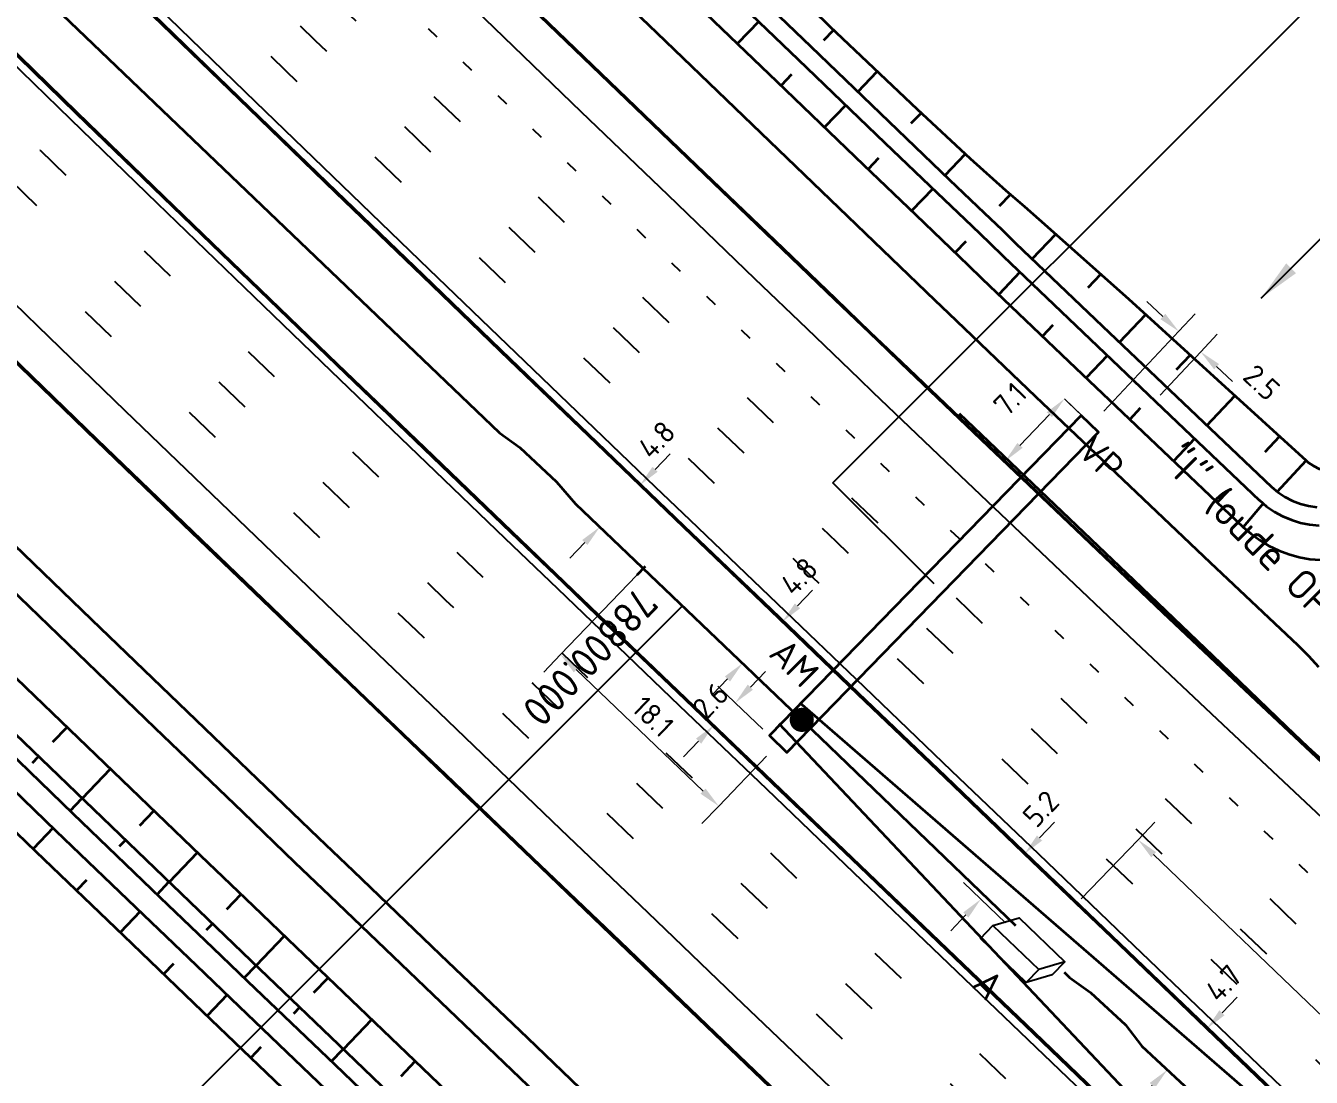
# Model space of a CAD drawing. Header units: metres. Extents: x 134219 to 139178, y 438661 to 444352.
# Drawn here: x 137960.7 to 138067.3, y 439705.6 to 439792.8 of the extents above; entities that cross this region are included whole.
import ezdxf
from ezdxf.enums import TextEntityAlignment as Align

# ---------------------------------------------------------------- set-up
doc = ezdxf.new("R2010")
doc.units = ezdxf.units.M
doc.linetypes.add('13strp', pattern=[4, 1, -3])
doc.linetypes.add('39strp', pattern=[12, 3, -9])
doc.layers.get('DEFPOINTS').update_dxf_attribs({"color": 193})
for name, color, linetype, lineweight in [('N-WE-AM-KILOMETRERING-S', 7, 'Continuous', 25), ('N-WE-KL-DATA-T18', 1, 'Continuous', 18), ('N-WE-KL-DATA-T25', 7, 'Continuous', 25), ('N-WE-KL-DATA_GLASVEZEL_HULPSTUK-S', 90, 'Continuous', 25), ('N-WE-KL-ET-T18', 1, 'Continuous', 18), ('N-WE-KL-ET-T25', 7, 'Continuous', 25), ('N-WE-KL-ET_HULPSTUK_MOF-S', 10, 'Continuous', 25), ('N-WE-KL-ET_LS_OV_KABEL-G', 10, 'KL-LS-OV-N', 35), ('N-WE-KL-ET_LS_OV_KABEL-M', 7, 'Continuous', 18), ('N-WE-KL-ET_LS_OV_KAST-G', 10, 'Continuous', 35), ('N-WE-KL-ET_MANTELBUIS-G', 10, 'Continuous', 35), ('Utd-geleiderail-nw', 8, 'glm a2ee v014$0$f2m40080', 35), ('Utd-ondergr-nw', 8, '13strp', 35), ('X-XX-AL-AANPIJLING-G', 7, 'Continuous', 18), ('X-XX-AL-AANPIJLING-S', 7, 'Continuous', 25)]:
    doc.layers.add(name, color=color, linetype=linetype, lineweight=lineweight)
doc.layers.add('N-WE-KL-MONITORING-T25', color=2, linetype='Continuous')
doc.layers.add('Utd-weg-nw', color=8, linetype='Continuous')
doc.styles.add('alm a2ee v011$0$rtw_iso', font='NLCS-ISO.ttf')
doc.styles.add('ISO18', font='NLCS-ISO.ttf')
doc.styles.add('ISO25', font='NLCS-ISO.ttf')
doc.styles.add('NLCS-ISO', font='NLCS-ISO.ttf')
doc.styles.add('NLCS_18', font='NLCS-ISO.ttf', dxfattribs={"height": 1.8})
doc.linetypes.add('glm a2ee v014$0$f2m40080', pattern='A,2,-1,[160,RTW.shx,S=0.5,R=0,X=0,Y=0],-1', length=4)
doc.linetypes.add('KL-LS-OV-N', pattern='A,4,-1,[103,NLCS.SHX,S=0.75,R=0,X=0,Y=0],-1,4,-1.5,["0V",Standard,S=1,R=0,X=0,Y=-0.5],-3', length=14.5)
doc.dimstyles.new('NLCS_t18_pijl_Dimension_l3_h1', dxfattribs={"dimtxt": 1.8, "dimasz": 1.8, "dimexe": 2, "dimexo": 2, "dimgap": 0.7, "dimtad": 1, "dimdec": 1, "dimzin": 0, "dimdsep": 46, "dimtxsty": 'NLCS_18', "dimcen": 2.5, "dimdle": 2, "dimclrd": 256, "dimclre": 256, "dimclrt": 256, "dimadec": 1, "dimazin": 0, "dimtfac": 1, "dimtdec": 1, "dimtofl": 0, "dimtmove": 1, "dimatfit": 0, "dimfxl": 0, "dimtolj": 1, "dimtzin": 0, "dimlwd": 18, "dimlwe": 18, "dimarcsym": 0})
doc.dimstyles.new('UTD', dxfattribs={"dimtxt": 1.8, "dimasz": 1.8, "dimexe": 0, "dimexo": 0, "dimgap": 0.5, "dimtad": 1, "dimdec": 1, "dimzin": 1, "dimdsep": 46, "dimtxsty": 'ISO18', "dimcen": 2.5, "dimclrd": 256, "dimclre": 256, "dimclrt": 1, "dimadec": 0, "dimazin": 0, "dimtfac": 1, "dimtdec": 1, "dimtmove": 0, "dimatfit": 3, "dimfxl": 0, "dimlwd": -1, "dimlwe": -1, "dimarcsym": 0})

# ---------------------------------------------------------------- blocks, each defined once
blk = doc.blocks.new('SKL-ET_OV_KAST_VOEDINGSPUNT-SO')
at = {"layer": 'N-WE-KL-ET-T18', "linetype": 'ByBlock', "style": 'NLCS-ISO', "flags": 1}
for tag, p in [('OMSCHRIJVING_LEGENDA', (0, -8.43)), ('LOCATIE', (0, -12.22)), ('BPS-CODERING', (0, -16)), ('VOEDINGSPUNT', (0, -19.78)), ('GROEPSNUMMER', (0, -23.57)), ('POSITIE_X', (0, -27.35)), ('POSITIE_Y', (0, -31.14)), ('OVERIGE_OPMERKING(EN)_1', (0, -34.92)), ('OVERIGE_OPMERKING(EN)_2', (0, -38.71))]:
    blk.add_attdef(tag, p, '', height=1.8, dxfattribs=at)
at = {"layer": 'N-WE-KL-ET-T25', "linetype": 'ByBlock', "style": 'NLCS-ISO'}
for tag, p in [('KASTNAAM', (0, 5.27)), ('SOORT_KAST', (0, 0))]:
    blk.add_attdef(tag, text='', height=2.5, dxfattribs=at).set_placement(p, align=Align.MIDDLE_CENTER)
blk = doc.blocks.new('SKL-DATA_GLASVEZEL_KABELPUT_RECHTHOEKIG')
at = {"color": 0, "linetype": 'ByBlock'}
for points in [[(-3.75, -0.87), (-2.62, 1.08), (2.63, 1.08), (1.5, -0.87)], [(2.63, 1.08), (2.63, -0.42), (1.5, -2.37)], [(-3.75, -0.87), (1.5, -0.87), (1.5, -2.37), (-3.75, -2.37), (-3.75, -0.87)]]:
    blk.add_lwpolyline(points, dxfattribs=at)
at = {"layer": 'N-WE-KL-DATA-T18', "linetype": 'ByBlock', "style": 'NLCS-ISO', "flags": 1}
for tag, p in [('OMSCHRIJVING_LEGENDA', (-0.56, -8.32)), ('LOCATIE', (-0.56, -12.11)), ('TYPE_HANDHOLE', (-0.56, -15.89)), ('TYPE_GCO', (-0.56, -19.68)), ('BPS-CODERING', (-0.56, -23.46)), ('POSITIE_X', (-0.56, -27.24)), ('POSITIE_Y', (-0.56, -31.03)), ('OVERIGE_OPMERKING(EN)_1', (-0.56, -34.81)), ('OVERIGE_OPMERKING(EN)_2', (-0.56, -38.6))]:
    blk.add_attdef(tag, p, '', height=1.8, dxfattribs=at)
at = {"layer": 'N-WE-KL-DATA-T25', "linetype": 'ByBlock', "style": 'NLCS-ISO'}
blk.add_attdef('TYPE_SYMBOOL', text='', height=2.5, dxfattribs=at).set_placement((15.35, -0.13), align=Align.MIDDLE_CENTER)
blk = doc.blocks.new('SKL-ET_HULP_MOF_AFDEKMOF-SO')
at = {"const_width": 1}
blk.add_lwpolyline([(-0.5, 0, 1), (0.5, 0, 1)], format="xyb", close=True, dxfattribs=at)
blk.add_circle((0, 0), 0.5)
at = {"layer": 'N-WE-KL-ET-T18', "linetype": 'ByBlock', "style": 'NLCS-ISO', "flags": 1}
for tag, p in [('OMSCHRIJVING_LEGENDA', (0, -8.43)), ('LOCATIE', (0, -12.22)), ('MASTNUMMER', (0, -16)), ('VAN', (0, -19.78)), ('NAAR', (0, -23.57)), ('AFTAKKING', (0, -27.35)), ('VOEDINGSPUNT', (0, -31.14)), ('GROEPSNUMMER', (0, -34.92)), ('POSITIE_X', (0, -38.71)), ('POSITIE_Y', (0, -42.49)), ('OVERIGE_OPMERKING(EN)_2', (0, -50.06))]:
    blk.add_attdef(tag, p, '', height=1.8, dxfattribs=at)
at = {"layer": 'N-WE-KL-ET-T18', "linetype": 'ByBlock', "style": 'NLCS-ISO'}
blk.add_attdef('OVERIGE_OPMERKING(EN)_1', (0, -46.28), '', height=1.8, dxfattribs=at)
at = {"layer": 'N-WE-KL-ET-T25', "linetype": 'ByBlock', "style": 'NLCS-ISO'}
blk.add_attdef('SOORT_MOF', text='', height=2.25, dxfattribs=at).set_placement((0, 3), align=Align.MIDDLE)
blk = doc.blocks.new('*D498')
at = {"layer": 'DEFPOINTS', "color": 0, "transparency": 16777216}
for p in [(138011.64, 439754.7), (138008.31, 439751.23), (138008.31, 439751.23)]:
    blk.add_point(p, dxfattribs=at)
at = {"layer": 'N-WE-KL-ET_LS_OV_KABEL-M', "linetype": 'Continuous', "lineweight": 18, "transparency": 16777216}
for p, q in [((138012.88, 439756), (138014.13, 439757.3)), ((138007.06, 439749.93), (138005.81, 439748.63))]:
    blk.add_line(p, q, dxfattribs=at)
at = {"layer": 'N-WE-KL-ET_LS_OV_KABEL-M', "lineweight": 18, "transparency": 16777216}
for p, q in [((138011.64, 439754.7), (138013.08, 439753.32)), ((138008.31, 439751.23), (138009.75, 439749.85))]:
    blk.add_line(p, q, dxfattribs=at)
at = {"layer": 'N-WE-KL-ET_LS_OV_KABEL-M', "transparency": 16777216}
for points in [[(138012.67, 439756.21), (138013.1, 439755.8), (138011.64, 439754.7)], [(138006.84, 439750.14), (138007.28, 439749.73), (138008.31, 439751.23)]]:
    blk.add_solid(points, dxfattribs=at)
at = {"layer": 'N-WE-KL-ET_LS_OV_KABEL-M', "transparency": 16777216, "insert": (138013.01, 439758.45), "char_height": 1.8, "attachment_point": 5, "rotation": 46.1969, "style": 'NLCS_18'}
blk.add_mtext('\\A1;4.8', dxfattribs=at)
blk = doc.blocks.new('*D499')
at = {"layer": 'DEFPOINTS', "color": 0, "transparency": 16777216}
for p in [(138058.61, 439709.66), (138055.33, 439706.24), (138055.33, 439706.24)]:
    blk.add_point(p, dxfattribs=at)
at = {"layer": 'N-WE-KL-ET_LS_OV_KABEL-M', "linetype": 'Continuous', "lineweight": 18, "transparency": 16777216}
for p, q in [((138059.86, 439710.96), (138061.1, 439712.26)), ((138054.08, 439704.94), (138052.84, 439703.64))]:
    blk.add_line(p, q, dxfattribs=at)
at = {"layer": 'N-WE-KL-ET_LS_OV_KABEL-M', "lineweight": 18, "transparency": 16777216}
for p, q in [((138058.61, 439709.66), (138057.17, 439711.05)), ((138055.33, 439706.24), (138053.88, 439707.62))]:
    blk.add_line(p, q, dxfattribs=at)
at = {"layer": 'N-WE-KL-ET_LS_OV_KABEL-M', "transparency": 16777216}
for points in [[(138059.64, 439711.17), (138060.07, 439710.76), (138058.61, 439709.66)], [(138053.87, 439705.15), (138054.3, 439704.73), (138055.33, 439706.24)]]:
    blk.add_solid(points, dxfattribs=at)
at = {"layer": 'N-WE-KL-ET_LS_OV_KABEL-M', "transparency": 16777216, "insert": (138059.98, 439713.41), "char_height": 1.8, "attachment_point": 5, "rotation": 46.2058, "style": 'NLCS_18'}
blk.add_mtext('\\A1;4.7', dxfattribs=at)
blk = doc.blocks.new('*D500')
at = {"layer": 'DEFPOINTS', "color": 0, "transparency": 16777216}
for p in [(138052.9, 439725.31), (138052.9, 439725.31), (138086.57, 439693.03)]:
    blk.add_point(p, dxfattribs=at)
at = {"layer": 'N-WE-KL-ET_LS_OV_KABEL-M', "lineweight": 18, "transparency": 16777216}
for p, q in [((138052.9, 439725.31), (138054.28, 439726.76)), ((138086.57, 439693.03), (138087.95, 439694.47))]:
    blk.add_line(p, q, dxfattribs=at)
at = {"layer": 'N-WE-KL-ET_LS_OV_KABEL-M', "linetype": 'Continuous', "lineweight": 18, "transparency": 16777216}
blk.add_line((138085.27, 439694.27), (138054.19, 439724.07), dxfattribs=at)
at = {"layer": 'N-WE-KL-ET_LS_OV_KABEL-M', "transparency": 16777216}
for points in [[(138054.4, 439724.28), (138053.99, 439723.85), (138052.9, 439725.31)], [(138085.47, 439694.49), (138085.06, 439694.06), (138086.57, 439693.03)]]:
    blk.add_solid(points, dxfattribs=at)
at = {"layer": 'N-WE-KL-ET_LS_OV_KABEL-M', "transparency": 16777216, "insert": (138070.84, 439710.33), "char_height": 1.8, "attachment_point": 5, "rotation": 316.2029, "style": 'NLCS_18'}
blk.add_mtext('\\A1;46.6', dxfattribs=at)
blk = doc.blocks.new('*D501')
at = {"layer": 'DEFPOINTS', "color": 0, "transparency": 16777216}
for p in [(138043.5, 439724.15), (138039.87, 439720.37), (138039.87, 439720.37)]:
    blk.add_point(p, dxfattribs=at)
at = {"layer": 'N-WE-KL-ET_LS_OV_KABEL-M', "linetype": 'Continuous', "lineweight": 18, "transparency": 16777216}
for p, q in [((138044.75, 439725.45), (138045.99, 439726.75)), ((138038.63, 439719.07), (138037.38, 439717.77))]:
    blk.add_line(p, q, dxfattribs=at)
at = {"layer": 'N-WE-KL-ET_LS_OV_KABEL-M', "lineweight": 18, "transparency": 16777216}
for p, q in [((138043.5, 439724.15), (138042.06, 439725.54)), ((138039.87, 439720.37), (138038.43, 439721.76))]:
    blk.add_line(p, q, dxfattribs=at)
at = {"layer": 'N-WE-KL-ET_LS_OV_KABEL-M', "transparency": 16777216}
for points in [[(138044.53, 439725.66), (138044.96, 439725.24), (138043.5, 439724.15)], [(138038.41, 439719.28), (138038.85, 439718.86), (138039.87, 439720.37)]]:
    blk.add_solid(points, dxfattribs=at)
at = {"layer": 'N-WE-KL-ET_LS_OV_KABEL-M', "transparency": 16777216, "insert": (138044.85, 439727.87), "char_height": 1.8, "attachment_point": 5, "rotation": 46.2029, "style": 'NLCS_18'}
blk.add_mtext('\\A1;5.2', dxfattribs=at)
blk = doc.blocks.new('*D530')
at = {"layer": 'DEFPOINTS', "color": 0, "transparency": 16777216}
for p in [(138056.27, 439767.44), (138056.27, 439767.44), (138058.09, 439765.74)]:
    blk.add_point(p, dxfattribs=at)
at = {"layer": 'N-WE-KL-ET_LS_OV_KABEL-M', "linetype": 'Continuous', "lineweight": 18, "transparency": 16777216}
for p, q in [((138054.96, 439768.67), (138053.64, 439769.9)), ((138059.41, 439764.51), (138060.72, 439763.28))]:
    blk.add_line(p, q, dxfattribs=at)
at = {"layer": 'N-WE-KL-ET_LS_OV_KABEL-M', "lineweight": 18, "transparency": 16777216}
for p, q in [((138056.27, 439767.44), (138057.64, 439768.9)), ((138058.09, 439765.74), (138059.46, 439767.2))]:
    blk.add_line(p, q, dxfattribs=at)
at = {"layer": 'N-WE-KL-ET_LS_OV_KABEL-M', "transparency": 16777216}
for points in [[(138055.16, 439768.89), (138054.75, 439768.45), (138056.27, 439767.44)], [(138059.61, 439764.73), (138059.2, 439764.29), (138058.09, 439765.74)]]:
    blk.add_solid(points, dxfattribs=at)
at = {"layer": 'N-WE-KL-ET_LS_OV_KABEL-M', "transparency": 16777216, "insert": (138063.14, 439763.2), "char_height": 1.8, "attachment_point": 5, "rotation": 316.8888, "style": 'NLCS_18'}
blk.add_mtext('\\A1;2.5', dxfattribs=at)
blk = doc.blocks.new('*D531')
at = {"layer": 'DEFPOINTS', "color": 0, "transparency": 16777216}
for p in [(138005.06, 439740.65), (138018.16, 439728.09), (138018.16, 439728.09)]:
    blk.add_point(p, dxfattribs=at)
at = {"layer": 'N-WE-KL-ET_LS_OV_KABEL-M', "lineweight": 18, "transparency": 16777216}
for p, q in [((138005.06, 439740.65), (138003.68, 439739.2)), ((138018.16, 439728.09), (138016.77, 439726.65))]:
    blk.add_line(p, q, dxfattribs=at)
at = {"layer": 'N-WE-KL-ET_LS_OV_KABEL-M', "linetype": 'Continuous', "lineweight": 18, "transparency": 16777216}
blk.add_line((138006.36, 439739.4), (138016.86, 439729.34), dxfattribs=at)
at = {"layer": 'N-WE-KL-ET_LS_OV_KABEL-M', "transparency": 16777216}
for points in [[(138006.57, 439739.62), (138006.15, 439739.18), (138005.06, 439740.65)], [(138017.07, 439729.55), (138016.65, 439729.12), (138018.16, 439728.09)]]:
    blk.add_solid(points, dxfattribs=at)
at = {"layer": 'N-WE-KL-ET_LS_OV_KABEL-M', "transparency": 16777216, "insert": (138012.72, 439735.52), "char_height": 1.8, "attachment_point": 5, "rotation": 316.2073, "style": 'NLCS_18'}
blk.add_mtext('\\A1;18.1', dxfattribs=at)
blk = doc.blocks.new('*D532')
at = {"layer": 'DEFPOINTS', "color": 0, "transparency": 16777216}
for p in [(138023.44, 439743.38), (138020.13, 439739.93), (138020.13, 439739.93)]:
    blk.add_point(p, dxfattribs=at)
at = {"layer": 'N-WE-KL-ET_LS_OV_KABEL-M', "linetype": 'Continuous', "lineweight": 18, "transparency": 16777216}
for p, q in [((138024.69, 439744.68), (138025.93, 439745.98)), ((138018.88, 439738.63), (138017.64, 439737.33))]:
    blk.add_line(p, q, dxfattribs=at)
at = {"layer": 'N-WE-KL-ET_LS_OV_KABEL-M', "lineweight": 18, "transparency": 16777216}
for p, q in [((138023.44, 439743.38), (138022, 439744.77)), ((138020.13, 439739.93), (138018.68, 439741.31))]:
    blk.add_line(p, q, dxfattribs=at)
at = {"layer": 'N-WE-KL-ET_LS_OV_KABEL-M', "transparency": 16777216}
for points in [[(138024.47, 439744.89), (138024.9, 439744.48), (138023.44, 439743.38)], [(138018.67, 439738.84), (138019.1, 439738.42), (138020.13, 439739.93)]]:
    blk.add_solid(points, dxfattribs=at)
at = {"layer": 'N-WE-KL-ET_LS_OV_KABEL-M', "transparency": 16777216, "insert": (138024.81, 439747.13), "char_height": 1.8, "attachment_point": 5, "rotation": 46.2058, "style": 'NLCS_18'}
blk.add_mtext('\\A1;4.8', dxfattribs=at)
blk = doc.blocks.new('*D533')
at = {"layer": 'DEFPOINTS', "color": 0, "transparency": 16777216}
for p in [(138046.8, 439761.84), (138046.8, 439761.84), (138041.88, 439756.68)]:
    blk.add_point(p, dxfattribs=at)
at = {"layer": 'N-WE-KL-ET_LS_OV_KABEL-M', "lineweight": 18, "transparency": 16777216}
for p, q in [((138046.8, 439761.84), (138048.25, 439760.46)), ((138041.88, 439756.68), (138043.33, 439755.3))]:
    blk.add_line(p, q, dxfattribs=at)
at = {"layer": 'N-WE-KL-ET_LS_OV_KABEL-M', "linetype": 'Continuous', "lineweight": 18, "transparency": 16777216}
blk.add_line((138043.12, 439757.99), (138045.56, 439760.54), dxfattribs=at)
at = {"layer": 'N-WE-KL-ET_LS_OV_KABEL-M', "transparency": 16777216}
for points in [[(138045.34, 439760.74), (138045.77, 439760.33), (138046.8, 439761.84)], [(138042.91, 439758.19), (138043.34, 439757.78), (138041.88, 439756.68)]]:
    blk.add_solid(points, dxfattribs=at)
at = {"layer": 'N-WE-KL-ET_LS_OV_KABEL-M', "transparency": 16777216, "insert": (138042.3, 439761.82), "char_height": 1.8, "attachment_point": 5, "rotation": 46.3454, "style": 'NLCS_18'}
blk.add_mtext('\\A1;7.1', dxfattribs=at)
blk = doc.blocks.new('*D534')
at = {"layer": 'DEFPOINTS', "color": 0, "transparency": 16777216}
for p in [(138019.53, 439736.65), (138019.53, 439736.65), (138017.74, 439734.78)]:
    blk.add_point(p, dxfattribs=at)
at = {"layer": 'N-WE-KL-ET_LS_OV_KABEL-M', "linetype": 'Continuous', "lineweight": 18, "transparency": 16777216}
for p, q in [((138020.78, 439737.95), (138022.03, 439739.25)), ((138016.49, 439733.48), (138015.25, 439732.18))]:
    blk.add_line(p, q, dxfattribs=at)
at = {"layer": 'N-WE-KL-ET_LS_OV_KABEL-M', "lineweight": 18, "transparency": 16777216}
for p, q in [((138019.53, 439736.65), (138018.09, 439738.03)), ((138017.74, 439734.78), (138016.3, 439736.16))]:
    blk.add_line(p, q, dxfattribs=at)
at = {"layer": 'N-WE-KL-ET_LS_OV_KABEL-M', "transparency": 16777216}
for points in [[(138020.56, 439738.16), (138021, 439737.74), (138019.53, 439736.65)], [(138016.28, 439733.69), (138016.71, 439733.27), (138017.74, 439734.78)]]:
    blk.add_solid(points, dxfattribs=at)
at = {"layer": 'N-WE-KL-ET_LS_OV_KABEL-M', "transparency": 16777216, "insert": (138017.48, 439736.82), "char_height": 1.8, "attachment_point": 5, "rotation": 46.2058, "style": 'NLCS_18'}
blk.add_mtext('\\A1;2.6', dxfattribs=at)
blk = doc.blocks.new('SAL-AM_KILOMETRERING-SO (1)')
blk.add_lwpolyline([(10, 0), (19, 0), (37, 0)])
at = {"style": 'NLCS-ISO'}
blk.add_text('KM', height=2.25, dxfattribs=at).set_placement((21, 1))
blk.add_attdef('KM', (26, 1), '', height=2.25, dxfattribs=at)

msp = doc.modelspace()

# ---------------------------------------------------------------- linework, layer by layer
at = {"layer": 'N-WE-KL-ET_LS_OV_KABEL-G', "elevation": 0.58, "flags": 128}
for points in [[(137777.45, 439975.72), (137781.94, 439971.22), (137815.54, 439938.78), (137858.64, 439896.54), (137910.22, 439846.16), (137939.96, 439816.95), (137949.15, 439808.11), (137954.69, 439802.95), (137958.56, 439799.29), (137959.31, 439797.98), (138000, 439759.02), (138001.68, 439757.82), (138004.72, 439754.97), (138006.3, 439753.15), (138026.58, 439733.76), (138042.76, 439718.19)], [(138046.77, 439714.32), (138047.23, 439713.88), (138048.95, 439712.64), (138051.86, 439709.96), (138053.22, 439708.2), (138075.65, 439687.35), (138078.9, 439684.05), (138080.54, 439683.96), (138083.79, 439681.24), (138083.79, 439681.24)]]:
    msp.add_lwpolyline(points, dxfattribs=at)
at = {"layer": 'N-WE-KL-ET_LS_OV_KABEL-M'}
for points in [[(138050.07, 439760.82), (138056.27, 439767.44)], [(138054.74, 439762.16), (138058.09, 439765.74)], [(138047.97, 439760.72), (138046.8, 439761.84)], [(138011.37, 439747.23), (138005.06, 439740.65)], [(138021.82, 439734.46), (138019.53, 439736.65)], [(138048.19, 439720.41), (138052.9, 439725.31)], [(138041.92, 439718.41), (138039.87, 439720.37)]]:
    msp.add_lwpolyline(points, dxfattribs=at)
at = {"layer": 'N-WE-KL-ET_LS_OV_KABEL-M', "elevation": -0.32}
msp.add_lwpolyline([(138022.12, 439732.22), (138018.16, 439728.09)], dxfattribs=at)
at = {"layer": 'N-WE-KL-ET_MANTELBUIS-G', "flags": 128}
msp.add_lwpolyline([(138048.18, 439760.47), (138022.38, 439733.94), (138023.81, 439732.54), (138049.62, 439759.07)], close=True, dxfattribs=at)
at = {"layer": 'Utd-geleiderail-nw', "linetype": 'Continuous', "flags": 128}
for points in [[(138038.09, 439760.64), (138047.81, 439751.35), (138052.54, 439746.82), (138059.76, 439739.9), (138065.18, 439734.7), (138066.98, 439732.98), (138070.99, 439729.34)], [(138024.84, 439736.67), (138075.45, 439692.78), (138100.58, 439668.68)], [(138023.15, 439734.95), (138069.15, 439686.2), (138094.28, 439662.11)]]:
    msp.add_lwpolyline(points, dxfattribs=at)
at = {"layer": 'Utd-ondergr-nw', "color": 7, "linetype": 'Continuous'}
msp.add_line((138012.06, 439747.95), (138011.37, 439747.23), dxfattribs=at)
at = {"layer": 'Utd-ondergr-nw', "linetype": 'Continuous', "flags": 128}
for points in [[(137958.94, 439836.71), (137966.1, 439829.73), (137969.16, 439826.75), (137973.25, 439822.76), (137980.4, 439815.81), (137987.56, 439808.86), (137994.72, 439801.92), (138001.89, 439794.99), (138009.07, 439788.07), (138016.25, 439781.15), (138023.44, 439774.24), (138027.78, 439770.08), (138030.65, 439767.33), (138032.12, 439765.92), (138033.25, 439764.83), (138040.48, 439757.92), (138047.71, 439751.03), (138054.96, 439744.15), (138062.23, 439737.29), (138069.51, 439730.44), (138076.8, 439723.61), (138081.06, 439719.63)], [(137958.99, 439836.76), (137966.15, 439829.78), (137969.21, 439826.8), (137973.3, 439822.81), (137980.45, 439815.86), (137987.6, 439808.91), (137994.77, 439801.97), (138001.94, 439795.04), (138009.11, 439788.12), (138016.3, 439781.2), (138023.49, 439774.29), (138027.83, 439770.13), (138030.69, 439767.38), (138032.17, 439765.97), (138033.3, 439764.88), (138040.53, 439757.97), (138047.76, 439751.08), (138055.01, 439744.2), (138062.28, 439737.34), (138069.55, 439730.49), (138076.84, 439723.66), (138081.1, 439719.68)], [(137957.72, 439806.8), (137964.88, 439799.83), (137972.05, 439792.87), (137979.23, 439785.92), (137986.42, 439778.97), (137993.61, 439772.03), (138000.81, 439765.1), (138008.02, 439758.17), (138012.36, 439754), (138015.23, 439751.25), (138022.45, 439744.33), (138029.67, 439737.41), (138036.89, 439730.49), (138044.11, 439723.57), (138051.33, 439716.65), (138058.54, 439709.73), (138065.49, 439703.07)], [(137957.76, 439806.85), (137964.93, 439799.88), (137972.1, 439792.92), (137979.28, 439785.97), (137986.47, 439779.02), (137993.66, 439772.08), (138000.86, 439765.15), (138008.07, 439758.22), (138012.41, 439754.06), (138015.28, 439751.3), (138022.5, 439744.38), (138029.72, 439737.46), (138036.94, 439730.54), (138044.16, 439723.62), (138051.37, 439716.7), (138058.59, 439709.78), (138065.54, 439703.12)], [(138020.26, 439799.68), (138027.36, 439792.7), (138034.59, 439785.85), (138038.98, 439781.76), (138041.95, 439779.12), (138043.48, 439777.78), (138044.67, 439776.74), (138052.12, 439770.12), (138059.48, 439763.41), (138066.82, 439756.73)], [(138005.85, 439799.09), (138013.02, 439792.17), (138020.2, 439785.26), (138027.39, 439778.35), (138031.72, 439774.19), (138034.59, 439771.44), (138036.06, 439770.03), (138037.2, 439768.94), (138044.41, 439762.05), (138051.64, 439755.16), (138058.88, 439748.29), (138066.14, 439741.44), (138067.02, 439740.55), (138067.86, 439739.63)], [(138018.6, 439797.96), (138025.78, 439791.05), (138032.96, 439784.15), (138037.29, 439780), (138040.16, 439777.25), (138041.63, 439775.84), (138042.76, 439774.75), (138049.96, 439767.86), (138057.18, 439760.99), (138063.97, 439754.55)], [(138017.56, 439796.88), (138024.74, 439789.97), (138031.92, 439783.07), (138036.25, 439778.92), (138039.12, 439776.17), (138040.59, 439774.76), (138041.72, 439773.67), (138048.93, 439766.78), (138056.15, 439759.9), (138062.93, 439753.46)], [(138015.8, 439795.05), (138022.97, 439788.14), (138030.16, 439781.24), (138034.49, 439777.08), (138037.36, 439774.33), (138038.83, 439772.92), (138039.97, 439771.83), (138047.17, 439764.94), (138054.4, 439758.06), (138061.61, 439751.22)], [(138021.48, 439793.11), (138019.72, 439791.28)], [(138066.82, 439756.73), (138067, 439756.58), (138067.43, 439756.28), (138067.91, 439756.05), (138068.41, 439755.9), (138068.93, 439755.83), (138069.45, 439755.83), (138069.97, 439755.92), (138070.47, 439756.08), (138070.94, 439756.31), (138071.37, 439756.62), (138071.74, 439756.98), (138072.06, 439757.4), (138072.31, 439757.86), (138072.36, 439757.99), (138073.29, 439759.93), (138074.3, 439761.82), (138075.4, 439763.66), (138077.74, 439767.19), (138077.86, 439767.37), (138083.21, 439775.83), (138085.29, 439779.29), (138088.36, 439784.4), (138093.5, 439792.98)], [(137957.75, 439792.5), (137964.93, 439785.53), (137972.12, 439778.57), (137979.31, 439771.61), (137986.51, 439764.67), (137993.72, 439757.73), (138000.93, 439750.79), (138005.29, 439746.62), (138008.15, 439743.87), (138015.37, 439736.95), (138022.59, 439730.03), (138029.81, 439723.11), (138037.03, 439716.19), (138044.25, 439709.27), (138051.46, 439702.35), (138058.68, 439695.42), (138065.9, 439688.5), (138073.12, 439681.58), (138080.34, 439674.66), (138087.56, 439667.74), (138094.77, 439660.82), (138101.99, 439653.9), (138109.21, 439646.98), (138116.43, 439640.06)], [(137957.8, 439792.55), (137964.98, 439785.58), (137972.17, 439778.62), (137979.36, 439771.66), (137986.56, 439764.72), (137993.77, 439757.78), (138000.98, 439750.84), (138005.33, 439746.67), (138008.2, 439743.92), (138015.42, 439737), (138022.64, 439730.08), (138029.86, 439723.16), (138037.08, 439716.24), (138044.29, 439709.32), (138051.51, 439702.4), (138058.73, 439695.48), (138065.95, 439688.55), (138073.17, 439681.63), (138080.39, 439674.71), (138087.6, 439667.79), (138094.82, 439660.87), (138102.04, 439653.95), (138109.26, 439647.03), (138116.48, 439640.11)], [(138026.88, 439791.58), (138027.67, 439792.41)], [(138024.2, 439788.73), (138023.32, 439787.81)], [(138029.69, 439787.29), (138031.3, 439788.97)], [(138028.69, 439786.18), (138026.92, 439784.35)], [(138034.11, 439784.68), (138034.93, 439785.53)], [(138031.41, 439781.8), (138030.53, 439780.88)], [(138036.91, 439780.37), (138038.59, 439782.12)], [(138035.9, 439779.25), (138034.14, 439777.42)], [(138041.42, 439777.85), (138042.33, 439778.79)], [(138038.63, 439774.87), (138037.75, 439773.96)], [(138044.13, 439773.45), (138046.08, 439775.48)], [(138043.12, 439772.33), (138041.36, 439770.5)], [(138048.78, 439771.08), (138049.82, 439772.17)], [(138051.36, 439766.54), (138053.54, 439768.83)], [(138045.85, 439767.96), (138044.98, 439767.04)], [(137959.38, 439765.4), (137966.59, 439758.43), (137973.8, 439751.47), (137981.02, 439744.52), (137988.25, 439737.58), (137992.61, 439733.4), (137995.48, 439730.65), (138002.69, 439723.73), (138009.91, 439716.8), (138017.13, 439709.88), (138024.35, 439702.96), (138031.57, 439696.04), (138038.79, 439689.12), (138046, 439682.2), (138053.22, 439675.28), (138060.44, 439668.36), (138067.66, 439661.44), (138074.88, 439654.52), (138082.09, 439647.6), (138089.31, 439640.68)], [(137959.43, 439765.45), (137966.63, 439758.48), (137973.85, 439751.53), (137981.07, 439744.57), (137988.3, 439737.63), (137992.65, 439733.45), (137995.52, 439730.7), (138002.74, 439723.78), (138009.96, 439716.86), (138017.18, 439709.93), (138024.4, 439703.01), (138031.62, 439696.09), (138038.83, 439689.17), (138046.05, 439682.25), (138053.27, 439675.33), (138060.49, 439668.41), (138067.71, 439661.49), (138074.93, 439654.57), (138082.14, 439647.65), (138089.36, 439640.73)], [(138050.35, 439765.42), (138048.6, 439763.59)], [(138056.1, 439764.27), (138057.23, 439765.46)], [(138058.6, 439759.64), (138060.92, 439762.09)], [(138053.09, 439761.06), (138052.22, 439760.14)], [(138057.59, 439758.53), (138055.84, 439756.69)], [(138063.42, 439757.46), (138064.62, 439758.73)], [(138064.43, 439754.15), (138066.82, 439756.73)], [(138060.34, 439754.17), (138059.47, 439753.25)], [(138063.97, 439754.55), (138064.48, 439754.11), (138065.07, 439753.72), (138065.69, 439753.39), (138066.35, 439753.14), (138067.03, 439752.97), (138067.72, 439752.88)], [(138063.27, 439753.17), (138061.61, 439751.22)], [(138062.93, 439753.46), (138062.95, 439753.44), (138063.55, 439752.93), (138064.2, 439752.49), (138064.88, 439752.12), (138065.61, 439751.81), (138066.35, 439751.58), (138067.12, 439751.43), (138067.9, 439751.36)], [(137958.96, 439750.54), (137966.18, 439743.57), (137973.41, 439736.61), (137980.64, 439729.66), (137985.01, 439725.47), (137987.88, 439722.72), (137995.09, 439715.8), (138002.31, 439708.88), (138009.53, 439701.96), (138016.75, 439695.04), (138023.97, 439688.12), (138031.19, 439681.2), (138038.4, 439674.28), (138045.62, 439667.35), (138052.84, 439660.43), (138060.06, 439653.51), (138067.28, 439646.59), (138074.5, 439639.67)], [(138061.61, 439751.22), (138062.26, 439750.65), (138062.99, 439750.13), (138063.75, 439749.67), (138064.56, 439749.28), (138065.4, 439748.97), (138066.26, 439748.73), (138067.14, 439748.57), (138068.03, 439748.49)], [(137957, 439748.5), (137964.22, 439741.53), (137971.45, 439734.57), (137978.69, 439727.62), (137983.05, 439723.43), (137985.92, 439720.68), (137993.14, 439713.76), (138000.36, 439706.84), (138007.58, 439699.92), (138014.79, 439693), (138022.01, 439686.08), (138029.23, 439679.16), (138036.45, 439672.24), (138043.67, 439665.32), (138047.87, 439661.29)], [(137953.52, 439744.91), (137960.75, 439737.93), (137967.98, 439730.97), (137975.23, 439724.01), (137979.59, 439719.82), (137982.46, 439717.07), (137989.68, 439710.15), (137996.9, 439703.23), (138004.12, 439696.31), (138011.33, 439689.39), (138018.55, 439682.47), (138025.77, 439675.55), (138032.99, 439668.63), (138040.21, 439661.71), (138047.43, 439654.79), (138049.38, 439652.62)], [(137958.39, 439735.49), (137965.63, 439728.52), (137972.87, 439721.56), (137977.24, 439717.37), (137980.11, 439714.62), (137987.33, 439707.7), (137994.54, 439700.78), (138001.76, 439693.86), (138008.98, 439686.93), (138016.2, 439680.01), (138023.42, 439673.09), (138030.64, 439666.17), (138037.85, 439659.25), (138045.07, 439652.33), (138051.79, 439644.89)], [(137957.4, 439734.46), (137964.64, 439727.49), (137971.88, 439720.53), (137976.25, 439716.34), (137979.12, 439713.59), (137986.34, 439706.67), (137993.56, 439699.75), (138000.78, 439692.83), (138007.99, 439685.91), (138015.21, 439678.99), (138022.43, 439672.06), (138029.65, 439665.14), (138036.87, 439658.22), (138044.09, 439651.3), (138051.3, 439644.38)], [(137962.99, 439733.42), (137964.17, 439734.64)], [(137956.01, 439733.02), (137963.25, 439726.05), (137970.5, 439719.09), (137974.87, 439714.9), (137977.74, 439712.15), (137984.96, 439705.22), (137992.17, 439698.3), (137999.39, 439691.38), (138006.61, 439684.46), (138013.83, 439677.54), (138021.05, 439670.62), (138028.27, 439663.7), (138035.48, 439656.78), (138042.7, 439649.86), (138049.92, 439642.94)], [(137961.31, 439731.69), (137961.8, 439732.2)], [(137954.35, 439731.29), (137961.59, 439724.32), (137968.84, 439717.36), (137973.21, 439713.16), (137976.08, 439710.41), (137983.29, 439703.49), (137990.51, 439696.57), (137997.73, 439689.65), (138004.95, 439682.73), (138012.17, 439675.81), (138019.39, 439668.89), (138026.6, 439661.97), (138033.82, 439655.05), (138041.04, 439648.13), (138048.26, 439641.21)], [(137965.41, 439728.73), (137967.77, 439731.18)], [(137964.42, 439727.71), (137965.4, 439728.73)], [(137970.19, 439726.49), (137971.37, 439727.71)], [(137963.01, 439726.29), (137961.35, 439724.56)], [(137968.52, 439724.76), (137969.01, 439725.27)], [(137972.62, 439721.8), (137974.98, 439724.25)], [(137965.78, 439721.96), (137964.95, 439721.09)], [(137971.63, 439720.78), (137972.61, 439721.81)], [(137977.41, 439719.56), (137978.58, 439720.79)], [(137970.22, 439719.36), (137968.56, 439717.63)], [(137975.73, 439717.83), (137976.22, 439718.34)], [(137979.84, 439714.88), (137982.19, 439717.33)], [(137972.99, 439715.03), (137972.16, 439714.17)], [(137978.84, 439713.86), (137979.83, 439714.88)], [(137984.62, 439712.64), (137985.8, 439713.87)], [(137977.43, 439712.44), (137975.77, 439710.7)], [(137982.95, 439710.91), (137983.44, 439711.42)], [(137987.06, 439707.96), (137989.41, 439710.41)], [(137980.21, 439708.11), (137979.38, 439707.24)], [(137986.06, 439706.93), (137987.05, 439707.96)], [(137991.84, 439705.72), (137993.02, 439706.95)]]:
    msp.add_lwpolyline(points, dxfattribs=at)
at = {"layer": 'Utd-weg-nw', "linetype": '39strp', "flags": 128}
for points in [[(137358.55, 440406.61), (137364.09, 440401.22), (137371.25, 440394.24), (137378.41, 440387.26), (137385.57, 440380.28), (137392.73, 440373.3), (137399.9, 440366.32), (137407.06, 440359.34), (137414.22, 440352.36), (137421.38, 440345.38), (137428.54, 440338.4), (137435.7, 440331.42), (137442.86, 440324.44), (137450.03, 440317.46), (137457.19, 440310.48), (137464.35, 440303.5), (137471.51, 440296.52), (137478.67, 440289.55), (137485.83, 440282.57), (137492.99, 440275.59), (137500.16, 440268.61), (137507.32, 440261.63), (137514.48, 440254.65), (137521.64, 440247.67), (137528.8, 440240.69), (137535.96, 440233.71), (137543.13, 440226.73), (137550.29, 440219.75), (137557.45, 440212.77), (137564.61, 440205.79), (137568.83, 440201.67), (137571.77, 440198.81), (137578.93, 440191.83), (137586.09, 440184.85), (137593.26, 440177.87), (137600.42, 440170.89), (137607.58, 440163.91), (137614.74, 440156.94), (137621.9, 440149.96), (137629.06, 440142.98), (137636.22, 440136), (137643.39, 440129.02), (137650.55, 440122.04), (137657.71, 440115.06), (137664.87, 440108.08), (137672.03, 440101.1), (137679.19, 440094.12), (137686.35, 440087.14), (137693.52, 440080.16), (137700.68, 440073.18), (137707.84, 440066.2), (137715, 440059.22), (137715.57, 440058.66), (137722.16, 440052.24), (137729.32, 440045.26), (137736.49, 440038.28), (137743.65, 440031.3), (137750.81, 440024.32), (137757.97, 440017.35), (137765.13, 440010.37), (137772.29, 440003.39), (137779.45, 439996.41), (137786.62, 439989.43), (137793.78, 439982.45), (137800.94, 439975.47), (137808.1, 439968.49), (137815.26, 439961.51), (137822.42, 439954.53), (137829.58, 439947.55), (137836.75, 439940.57), (137843.91, 439933.59), (137851.07, 439926.61), (137858.23, 439919.63), (137865.39, 439912.65), (137872.55, 439905.67), (137879.71, 439898.69), (137886.88, 439891.71), (137894.04, 439884.74), (137901.2, 439877.76), (137908.36, 439870.78), (137915.52, 439863.8), (137922.68, 439856.82), (137929.85, 439849.84), (137935.29, 439844.53), (137937.01, 439842.86), (137944.17, 439835.88), (137951.33, 439828.9), (137958.49, 439821.92), (137961.55, 439818.94), (137965.65, 439814.95), (137972.8, 439807.99), (137979.97, 439801.03), (137987.14, 439794.09), (137994.32, 439787.15), (138001.5, 439780.22), (138008.69, 439773.29), (138015.89, 439766.38), (138020.23, 439762.21), (138023.1, 439759.46), (138030.32, 439752.54), (138037.54, 439745.62), (138044.76, 439738.7), (138051.98, 439731.78), (138059.19, 439724.86), (138066.41, 439717.94), (138073.36, 439711.28)], [(137356.11, 440404.11), (137361.65, 440398.71), (137368.81, 440391.73), (137375.97, 440384.75), (137383.13, 440377.77), (137390.29, 440370.79), (137397.45, 440363.81), (137404.61, 440356.83), (137411.78, 440349.85), (137418.94, 440342.87), (137426.1, 440335.9), (137433.26, 440328.92), (137440.42, 440321.94), (137447.58, 440314.96), (137454.74, 440307.98), (137461.91, 440301), (137469.07, 440294.02), (137476.23, 440287.04), (137483.39, 440280.06), (137490.55, 440273.08), (137497.71, 440266.1), (137504.87, 440259.12), (137512.04, 440252.14), (137519.2, 440245.16), (137526.36, 440238.18), (137533.52, 440231.2), (137540.68, 440224.22), (137547.84, 440217.24), (137555.01, 440210.26), (137562.17, 440203.29), (137566.39, 440199.17), (137569.33, 440196.31), (137576.49, 440189.33), (137583.65, 440182.35), (137590.81, 440175.37), (137597.97, 440168.39), (137605.14, 440161.41), (137612.3, 440154.43), (137619.46, 440147.45), (137626.62, 440140.47), (137633.78, 440133.49), (137640.94, 440126.51), (137648.1, 440119.53), (137655.27, 440112.55), (137662.43, 440105.57), (137669.59, 440098.59), (137676.75, 440091.61), (137683.91, 440084.63), (137691.07, 440077.65), (137698.23, 440070.67), (137705.4, 440063.7), (137712.56, 440056.72), (137713.13, 440056.16), (137719.72, 440049.74), (137726.88, 440042.76), (137734.04, 440035.78), (137741.2, 440028.8), (137748.37, 440021.82), (137755.53, 440014.84), (137762.69, 440007.86), (137769.85, 440000.88), (137777.01, 439993.9), (137784.17, 439986.92), (137791.33, 439979.94), (137798.5, 439972.96), (137805.66, 439965.98), (137812.82, 439959), (137819.98, 439952.02), (137827.14, 439945.04), (137834.3, 439938.06), (137841.46, 439931.09), (137848.63, 439924.11), (137855.79, 439917.13), (137862.95, 439910.15), (137870.11, 439903.17), (137877.27, 439896.19), (137884.43, 439889.21), (137891.59, 439882.23), (137898.76, 439875.25), (137905.92, 439868.27), (137913.08, 439861.29), (137920.24, 439854.31), (137927.4, 439847.33), (137932.84, 439842.03), (137934.56, 439840.35), (137941.73, 439833.37), (137948.89, 439826.39), (137956.05, 439819.41), (137959.11, 439816.43), (137963.21, 439812.44), (137970.37, 439805.48), (137977.53, 439798.52), (137984.71, 439791.57), (137991.89, 439784.63), (137999.07, 439777.7), (138006.27, 439770.77), (138013.47, 439763.85), (138017.81, 439759.69), (138020.68, 439756.93), (138027.9, 439750.01), (138035.12, 439743.09), (138042.34, 439736.17), (138049.55, 439729.25), (138056.77, 439722.33), (138063.99, 439715.41), (138070.94, 439708.75)], [(137353.67, 440401.6), (137359.2, 440396.2), (137366.36, 440389.22), (137373.53, 440382.25), (137380.69, 440375.27), (137387.85, 440368.29), (137395.01, 440361.31), (137402.17, 440354.33), (137409.33, 440347.35), (137416.49, 440340.37), (137423.66, 440333.39), (137430.82, 440326.41), (137437.98, 440319.43), (137445.14, 440312.45), (137452.3, 440305.47), (137459.46, 440298.49), (137466.62, 440291.51), (137473.79, 440284.53), (137480.95, 440277.55), (137488.11, 440270.57), (137495.27, 440263.59), (137502.43, 440256.61), (137509.59, 440249.63), (137516.76, 440242.66), (137523.92, 440235.68), (137531.08, 440228.7), (137538.24, 440221.72), (137545.4, 440214.74), (137552.56, 440207.76), (137559.72, 440200.78), (137563.95, 440196.66), (137566.89, 440193.8), (137574.05, 440186.82), (137581.21, 440179.84), (137588.37, 440172.86), (137595.53, 440165.88), (137602.69, 440158.9), (137609.85, 440151.92), (137617.02, 440144.94), (137624.18, 440137.96), (137631.34, 440130.98), (137638.5, 440124), (137645.66, 440117.02), (137652.82, 440110.05), (137659.98, 440103.07), (137667.15, 440096.09), (137674.31, 440089.11), (137681.47, 440082.13), (137688.63, 440075.15), (137695.79, 440068.17), (137702.95, 440061.19), (137710.12, 440054.21), (137710.69, 440053.65), (137717.28, 440047.23), (137724.44, 440040.25), (137731.6, 440033.27), (137738.76, 440026.29), (137745.92, 440019.31), (137753.08, 440012.33), (137760.25, 440005.35), (137767.41, 439998.37), (137774.57, 439991.39), (137781.73, 439984.41), (137788.89, 439977.44), (137796.05, 439970.46), (137803.21, 439963.48), (137810.38, 439956.5), (137817.54, 439949.52), (137824.7, 439942.54), (137831.86, 439935.56), (137839.02, 439928.58), (137846.18, 439921.6), (137853.34, 439914.62), (137860.51, 439907.64), (137867.67, 439900.66), (137874.83, 439893.68), (137881.99, 439886.7), (137889.15, 439879.72), (137896.31, 439872.74), (137903.47, 439865.76), (137910.64, 439858.78), (137917.8, 439851.8), (137924.96, 439844.82), (137930.4, 439839.52), (137932.12, 439837.85), (137939.28, 439830.87), (137946.44, 439823.89), (137953.61, 439816.91), (137956.66, 439813.93), (137960.76, 439809.93), (137967.93, 439802.97), (137975.1, 439796.01), (137982.27, 439789.06), (137989.45, 439782.11), (137996.64, 439775.18), (138003.84, 439768.25), (138011.05, 439761.33), (138015.39, 439757.16), (138018.26, 439754.41), (138025.48, 439747.49), (138032.69, 439740.57), (138039.91, 439733.65), (138047.13, 439726.73), (138054.35, 439719.81), (138061.57, 439712.88), (138068.51, 439706.22)], [(137875.96, 439866.19), (137883.12, 439859.21), (137890.28, 439852.23), (137897.45, 439845.25), (137904.61, 439838.27), (137911.77, 439831.29), (137917.21, 439825.99), (137918.93, 439824.31), (137926.09, 439817.33), (137933.25, 439810.35), (137940.41, 439803.37), (137943.47, 439800.39), (137947.58, 439796.39), (137954.76, 439789.41), (137961.94, 439782.44), (137969.13, 439775.48), (137976.33, 439768.52), (137983.53, 439761.57), (137990.74, 439754.63), (137997.96, 439747.69), (138002.31, 439743.52), (138005.18, 439740.77), (138012.4, 439733.85), (138019.61, 439726.92), (138026.83, 439720), (138034.05, 439713.08), (138041.27, 439706.16), (138048.49, 439699.24), (138055.71, 439692.32), (138062.92, 439685.4), (138070.14, 439678.48), (138077.36, 439671.56), (138084.58, 439664.64), (138091.8, 439657.72), (138099.02, 439650.8), (138106.23, 439643.88), (138113.45, 439636.96), (138120.67, 439630.03), (138127.89, 439623.11), (138135.11, 439616.19), (138142.33, 439609.27), (138149.54, 439602.35), (138156.76, 439595.43), (138163.98, 439588.51), (138171.2, 439581.59), (138178.42, 439574.67), (138185.64, 439567.75), (138192.85, 439560.83), (138200.07, 439553.91), (138207.29, 439546.99)], [(137873.52, 439863.68), (137880.68, 439856.7), (137887.84, 439849.72), (137895, 439842.74), (137902.16, 439835.76), (137909.33, 439828.78), (137914.77, 439823.48), (137916.49, 439821.8), (137923.65, 439814.82), (137930.81, 439807.84), (137937.97, 439800.87), (137941.03, 439797.88), (137945.14, 439793.88), (137952.32, 439786.9), (137959.5, 439779.93), (137966.69, 439772.96), (137973.89, 439766), (137981.1, 439759.05), (137988.31, 439752.1), (137995.53, 439745.17), (137999.89, 439740.99), (138002.76, 439738.24), (138009.97, 439731.32), (138017.19, 439724.4), (138024.41, 439717.48), (138031.63, 439710.56), (138038.85, 439703.64), (138046.07, 439696.72), (138053.28, 439689.79), (138060.5, 439682.87), (138067.72, 439675.95), (138074.94, 439669.03), (138082.16, 439662.11), (138089.38, 439655.19), (138096.59, 439648.27), (138103.81, 439641.35), (138111.03, 439634.43), (138118.25, 439627.51), (138125.47, 439620.59), (138132.69, 439613.67), (138139.9, 439606.75), (138147.12, 439599.83), (138154.34, 439592.9), (138161.56, 439585.98), (138168.78, 439579.06), (138176, 439572.14), (138183.21, 439565.22), (138190.43, 439558.3), (138197.65, 439551.38), (138204.87, 439544.46)], [(137871.08, 439861.17), (137878.24, 439854.19), (137885.4, 439847.22), (137892.56, 439840.24), (137899.72, 439833.26), (137906.88, 439826.28), (137912.33, 439820.97), (137914.04, 439819.3), (137921.21, 439812.32), (137928.37, 439805.34), (137935.53, 439798.36), (137938.59, 439795.38), (137942.7, 439791.37), (137949.88, 439784.39), (137957.07, 439777.41), (137964.26, 439770.45), (137971.46, 439763.48), (137978.67, 439756.53), (137985.89, 439749.58), (137993.11, 439742.64), (137997.46, 439738.46), (138000.33, 439735.71), (138007.55, 439728.79), (138014.77, 439721.87), (138021.99, 439714.95), (138029.21, 439708.03), (138036.43, 439701.11), (138043.64, 439694.19), (138050.86, 439687.27), (138058.08, 439680.35), (138065.3, 439673.43), (138072.52, 439666.51), (138079.74, 439659.59), (138086.95, 439652.66), (138094.17, 439645.74), (138101.39, 439638.82), (138108.61, 439631.9), (138115.83, 439624.98), (138123.04, 439618.06), (138130.26, 439611.14), (138137.48, 439604.22), (138144.7, 439597.3), (138151.92, 439590.38), (138159.14, 439583.46), (138166.35, 439576.54), (138173.57, 439569.62), (138180.79, 439562.7), (138188.01, 439555.77), (138195.23, 439548.85), (138202.45, 439541.93)]]:
    msp.add_lwpolyline(points, dxfattribs=at)
at = {"layer": 'Utd-weg-nw', "linetype": '13strp', "flags": 128}
msp.add_lwpolyline([(137825.02, 439957.2), (137832.18, 439950.22), (137839.35, 439943.24), (137846.51, 439936.26), (137853.67, 439929.28), (137860.83, 439922.3), (137867.99, 439915.32), (137875.15, 439908.34), (137882.31, 439901.36), (137889.48, 439894.38), (137896.64, 439887.4), (137903.8, 439880.42), (137910.96, 439873.44), (137918.12, 439866.46), (137925.28, 439859.48), (137932.44, 439852.51), (137937.89, 439847.2), (137939.61, 439845.53), (137946.77, 439838.55), (137953.93, 439831.57), (137961.09, 439824.59), (137964.15, 439821.61), (137968.25, 439817.62), (137975.4, 439810.66), (137982.56, 439803.71), (137989.73, 439796.77), (137996.9, 439789.83), (138004.09, 439782.9), (138011.28, 439775.98), (138018.47, 439769.06), (138022.81, 439764.9), (138025.68, 439762.15), (138032.9, 439755.23), (138040.12, 439748.31), (138047.34, 439741.39), (138054.55, 439734.47), (138061.77, 439727.55), (138068.99, 439720.63), (138075.94, 439713.97)], dxfattribs=at)
at = {"layer": 'Utd-weg-nw', "linetype": 'Continuous', "flags": 128}
for points in [[(137956.6, 439834.31), (137963.76, 439827.33), (137966.82, 439824.35), (137970.91, 439820.36), (137978.07, 439813.4), (137985.22, 439806.46), (137992.39, 439799.51), (137999.56, 439792.58), (138006.74, 439785.65), (138013.93, 439778.74), (138021.12, 439771.82), (138025.46, 439767.66), (138028.33, 439764.91), (138029.8, 439763.5), (138030.94, 439762.41), (138038.16, 439755.5), (138045.41, 439748.6), (138052.66, 439741.72), (138059.93, 439734.85), (138067.21, 439728), (138074.51, 439721.16), (138078.81, 439717.14)], [(137958.25, 439807.35), (137965.42, 439800.39), (137972.59, 439793.42), (137979.77, 439786.47), (137986.95, 439779.52), (137994.15, 439772.59), (138001.35, 439765.65), (138008.55, 439758.73), (138012.9, 439754.56), (138015.77, 439751.81), (138022.99, 439744.89), (138030.2, 439737.97), (138037.42, 439731.05), (138044.64, 439724.13), (138051.86, 439717.21), (138059.08, 439710.29), (138066.02, 439703.63)], [(137957.26, 439791.99), (137964.45, 439785.02), (137971.63, 439778.06), (137978.83, 439771.11), (137986.03, 439764.16), (137993.24, 439757.22), (138000.45, 439750.29), (138004.8, 439746.12), (138007.67, 439743.36), (138014.89, 439736.44), (138022.11, 439729.52), (138029.32, 439722.6), (138036.54, 439715.68), (138043.76, 439708.76), (138050.98, 439701.84), (138058.2, 439694.92), (138065.42, 439688), (138072.63, 439681.08), (138079.85, 439674.16), (138087.07, 439667.24), (138094.29, 439660.32), (138101.51, 439653.4), (138108.73, 439646.47), (138115.94, 439639.55)], [(137954.56, 439774.83), (137961.76, 439767.86), (137968.96, 439760.89), (137976.17, 439753.94), (137983.39, 439746.99), (137990.62, 439740.04), (137994.97, 439735.87), (137997.84, 439733.11), (138005.06, 439726.19), (138012.28, 439719.27), (138019.5, 439712.35), (138026.72, 439705.43), (138033.93, 439698.51), (138041.15, 439691.59), (138048.37, 439684.67), (138055.59, 439677.75), (138062.81, 439670.83), (138070.03, 439663.91), (138077.24, 439656.99), (138084.46, 439650.07), (138091.68, 439643.15)]]:
    msp.add_lwpolyline(points, dxfattribs=at)
at = {"layer": 'X-XX-AL-AANPIJLING-S'}
for p, q in [((138063.98, 439791.24), (138085.19, 439812.45)), ((138036, 439746.5), (138027.62, 439754.88)), ((137928.01, 439657.54), (138015.16, 439744.68))]:
    msp.add_line(p, q, dxfattribs=at)
msp.add_lwpolyline([(138027.62, 439754.88), (138063.98, 439791.24)], dxfattribs=at)

# ---------------------------------------------------------------- block references
at = {"layer": 'N-WE-AM-KILOMETRERING-S'}
ref = msp.add_blockref('SAL-AM_KILOMETRERING-SO (1)', (138056.04, 439763.12), dxfattribs=dict(at, rotation=44.99884726027558))
ref.add_attrib('KM', '78.820', (138073.71, 439782.21), dxfattribs={"layer": 'N-WE-KL-MONITORING-T25', "height": 2.25, "rotation": 44.9988, "style": 'ISO25'})
at = {"layer": 'N-WE-KL-DATA_GLASVEZEL_HULPSTUK-S'}
ref = msp.add_blockref('SKL-DATA_GLASVEZEL_KABELPUT_RECHTHOEKIG', (138044.19, 439716.23), dxfattribs=dict(at, rotation=316.2061894812101))
ref.add_attrib('TYPE_SYMBOOL', 'A', (138039.02, 439713.2), dxfattribs={"layer": 'N-WE-KL-MONITORING-T25', "height": 2.25, "rotation": 314.9988, "style": 'ISO25'})
at = {"layer": 'N-WE-KL-ET_HULPSTUK_MOF-S'}
ref = msp.add_blockref('SKL-ET_HULP_MOF_AFDEKMOF-SO', (138025.04, 439735.24, -0.32), dxfattribs=at)
ref.add_attrib('SOORT_MOF', 'AM', (138022.21, 439740.61, -0.32), dxfattribs={"layer": 'N-WE-KL-MONITORING-T25', "height": 2.25, "rotation": 314.9988, "style": 'ISO25'})
at = {"layer": 'N-WE-KL-ET_LS_OV_KAST-G'}
ref = msp.add_blockref('SKL-ET_OV_KAST_VOEDINGSPUNT-SO', (138049.84, 439756.93), dxfattribs=dict(at, rotation=316.8888152407994))
ref.add_attrib('KASTNAAM', '"I" (oude OP "W")', dxfattribs={"layer": 'N-WE-KL-MONITORING-T25', "height": 2.5, "rotation": 314.9988, "style": 'ISO25'}).set_placement((138064.88, 439748.08), align=Align.MIDDLE_CENTER)
ref.add_attrib('SOORT_KAST', 'VP', dxfattribs={"layer": 'N-WE-KL-MONITORING-T25', "height": 2.25, "rotation": 316.8888, "style": 'ISO25'}).set_placement((138049.84, 439756.93), align=Align.MIDDLE_CENTER)

# ---------------------------------------------------------------- texts
at = {"layer": 'Utd-ondergr-nw', "color": 7, "style": 'alm a2ee v011$0$rtw_iso'}
msp.add_text('78800.000', height=2.5, rotation=226.2055, dxfattribs=at).set_placement((138011.48, 439746.43))

# ---------------------------------------------------------------- dimensions: what is measured, and where the dimension line sits
at = {"layer": 'N-WE-KL-ET_LS_OV_KABEL-M'}
for base, p1, p2, angle, picture, middle in [((138056.27, 439767.44), (138058.09, 439765.74), (138056.27, 439767.44), 136.8888, '*D530', (138062.05, 439762.04)), ((138046.8, 439761.84), (138041.88, 439756.68), (138046.8, 439761.84), 46.3454, '*D533', (138043.46, 439760.72)), ((138008.31, 439751.23), (138011.64, 439754.7), (138008.31, 439751.23), 226.1969, '*D498', (138014.16, 439757.34)), ((138020.13, 439739.93), (138023.44, 439743.38), (138020.13, 439739.93), 226.2058, '*D532', (138025.97, 439746.02)), ((138019.53, 439736.65), (138017.74, 439734.78), (138019.53, 439736.65), 46.2058, '*D534', (138018.64, 439735.71)), ((138039.87, 439720.37), (138043.5, 439724.15), (138039.87, 439720.37), 226.2029, '*D501', (138046, 439726.76)), ((138055.33, 439706.24), (138058.61, 439709.66), (138055.33, 439706.24), 226.2058, '*D499', (138061.14, 439712.3))]:
    dim = msp.add_linear_dim(base=base, p1=p1, p2=p2, angle=angle, dimstyle='NLCS_t18_pijl_Dimension_l3_h1', dxfattribs=at)
    dim.commit()
    dim.dimension.update_dxf_attribs({"geometry": picture, "text_midpoint": middle, "dimtype": 161})
for p1, p2, picture, middle in [((138005.06, 439740.65), (138018.16, 439728.09), '*D531', (138012.72, 439735.52)), ((138086.57, 439693.03), (138052.9, 439725.31), '*D500', (138070.84, 439710.33))]:
    dim = msp.add_aligned_dim(p1=p1, p2=p2, distance=0, dimstyle='NLCS_t18_pijl_Dimension_l3_h1', dxfattribs=at)
    dim.commit()
    dim.dimension.update_dxf_attribs({"geometry": picture, "text_midpoint": middle})

# ---------------------------------------------------------------- leaders
at = {"layer": 'X-XX-AL-AANPIJLING-G'}
msp.add_leader([(138063.11, 439770.19), (138124.99, 439832.07)], dimstyle='UTD', override={"dimasz": 3.5, "dimfxl": 0}, dxfattribs=at)

doc.saveas('drawing.dxf')
